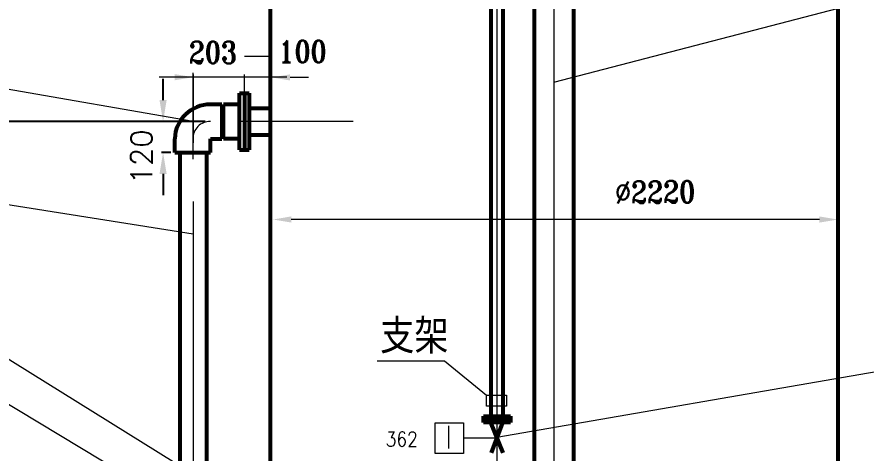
# Model space of a CAD drawing. Extents: x -13299 to -11289, y 2095 to 3220.
# Drawn here: x -12869.3 to -12770, y 2368.8 to 2419.8 of the extents above; entities that cross this region are included whole.
import ezdxf

# ---------------------------------------------------------------- set-up
doc = ezdxf.new("R2010")
doc.units = 0
doc.header["$LTSCALE"] = 10
doc.header["$MEASUREMENT"] = 0
doc.layers.get('Defpoints').update_dxf_attribs({"linetype": 'CONTINUOUS'})
for name, color, linetype, lineweight in [('1', 2, 'CONTINUOUS', 13), ('PVC', 5, 'CONTINUOUS', 53), ('管道', 7, 'CONTINUOUS', 53), ('设备', 1, 'CONTINUOUS', 53)]:
    doc.layers.add(name, color=color, linetype=linetype, lineweight=lineweight)
doc.styles.add('HZTXT', font='txt', dxfattribs={"bigfont": 'HZTXT'})
doc.styles.get("Standard").update_dxf_attribs({"font": 'romant.shx', "width": 0.85, "bigfont": 'hztxt1.shx'})
doc.dimstyles.new('副本STANDARD', dxfattribs={"dimtxt": 2.5, "dimasz": 2.5, "dimexe": 0.18, "dimexo": 0.0625, "dimgap": 1, "dimtad": 1, "dimdec": 4, "dimzin": 0, "dimdsep": 46, "dimtxsty": 'HZTXT', "dimcen": 0.09, "dimclrt": 2, "dimadec": 0, "dimazin": 0, "dimtfac": 1, "dimtdec": 4, "dimtofl": 0, "dimtmove": 2, "dimatfit": 3, "dimfxl": 0, "dimtolj": 1, "dimtzin": 0, "dimarcsym": 0})

# ---------------------------------------------------------------- blocks, each defined once
blk = doc.blocks.new('*D184')
at = {"layer": '1', "color": 0, "lineweight": -2}
for p, q in [((-12847.289, 2407.571), (-12879.971, 2407.571)), ((-12879.791, 2310.092), (-12879.791, 2405.071)), ((-12872.882, 2307.592), (-12879.971, 2307.592))]:
    blk.add_line(p, q, dxfattribs=at)
at = {"layer": '1', "color": 0}
for points in [[(-12880.207, 2405.071), (-12879.374, 2405.071), (-12879.791, 2407.571)], [(-12880.207, 2310.092), (-12879.374, 2310.092), (-12879.791, 2307.592)]]:
    blk.add_solid(points, dxfattribs=at)
at = {"layer": 'Defpoints', "color": 0}
for p in [(-12879.791, 2407.571), (-12847.226, 2407.571), (-12872.82, 2307.592)]:
    blk.add_point(p, dxfattribs=at)
at = {"layer": '1', "color": 2, "insert": (-12882.041, 2347.194), "char_height": 2.5, "attachment_point": 5, "rotation": 90, "style": 'HZTXT'}
blk.add_mtext('\\A1;3250', dxfattribs=at)
blk = doc.blocks.new('*D192')
at = {"layer": '1', "color": 0, "lineweight": -2}
for p, q in [((-12852.189, 2410.071), (-12852.189, 2412.571)), ((-12852.251, 2407.571), (-12852.369, 2407.571)), ((-12851.285, 2403.957), (-12852.369, 2403.957)), ((-12852.189, 2401.457), (-12852.189, 2398.957))]:
    blk.add_line(p, q, dxfattribs=at)
at = {"layer": '1', "color": 0}
for points in [[(-12852.605, 2410.071), (-12851.772, 2410.071), (-12852.189, 2407.571)], [(-12852.605, 2401.457), (-12851.772, 2401.457), (-12852.189, 2403.957)]]:
    blk.add_solid(points, dxfattribs=at)
at = {"layer": 'Defpoints', "color": 0}
for p in [(-12852.189, 2407.571), (-12852.189, 2407.571), (-12851.223, 2403.957)]:
    blk.add_point(p, dxfattribs=at)
at = {"layer": '1', "color": 2, "insert": (-12854.7, 2403.443), "char_height": 2.5, "attachment_point": 5, "rotation": 90, "style": 'HZTXT'}
blk.add_mtext('\\A1;120', dxfattribs=at)

msp = doc.modelspace()

# ---------------------------------------------------------------- linework, layer by layer
at = {"layer": '1'}
for p, q in [((-12806.51366, 2497.9762), (-12806.51366, 2356.07978)), ((-12813.17797, 2482.84777), (-12813.17797, 2302.26584)), ((-12806.51366, 2412.1753), (-12760.4145, 2424.19106)), ((-12839.68813, 2415.17265), (-12842.68763, 2415.17265)), ((-12848.68625, 2407.57071), (-12885.49759, 2414.0025)), ((-12848.68625, 2403.18451), (-12848.68625, 2413.2467)), ((-12848.68625, 2413.08662), (-12848.68625, 2405.08446)), ((-12842.68763, 2408.97592), (-12842.68763, 2413.08662)), ((-12837.71757, 2412.75482), (-12852.65337, 2412.75482)), ((-12837.33979, 2412.74101), (-12835.19729, 2412.74101)), ((-12829.98594, 2407.57071), (-12843.08283, 2407.57071)), ((-12848.68625, 2394.41904), (-12885.49759, 2400.22985)), ((-12848.68625, 2398.2225), (-12848.68625, 2296.0355)), ((-12775.48276, 2396.1176), (-12837.21506, 2396.1176)), ((-12832.39197, 2356.2119), (-12885.49759, 2389.26466)), ((-12836.37195, 2354.14941), (-12885.49759, 2383.63281)), ((-12827.16703, 2379.59345), (-12819.30814, 2379.59345)), ((-12819.30814, 2379.59345), (-12814.40702, 2375.58964)), ((-12759.86077, 2379.89832), (-12813.17797, 2370.62688)), ((-12814.40702, 2375.58964), (-12812.05958, 2375.58964)), ((-12814.40702, 2374.29961), (-12814.40702, 2375.58964)), ((-12812.05958, 2375.58964), (-12812.05958, 2374.29961)), ((-12812.0603, 2374.29961), (-12814.40702, 2374.29961)), ((-12818.80558, 2369.36588), (-12818.80558, 2371.99663)), ((-12813.17797, 2370.56269), (-12817.06649, 2370.56269))]:
    msp.add_line(p, q, dxfattribs=at)
msp.add_lwpolyline([(-12820.39948, 2368.76668), (-12820.39948, 2372.3587), (-12817.06649, 2372.3587), (-12817.06649, 2368.76668)], close=True, dxfattribs=at)
msp.add_arc((-12846.73269, 2405.61671), 1.95513, 88.0428863, 182.2999224, dxfattribs=at)
for points in [[(-12850.82875, 2413.11191), (-12850.82875, 2412.39774), (-12848.68625, 2412.75482)], [(-12837.33979, 2413.08811), (-12837.33979, 2412.37395), (-12839.48229, 2412.73103)], [(-12837.21281, 2395.76463), (-12837.21296, 2396.47915), (-12839.35646, 2396.12142)], [(-12775.48284, 2396.47632), (-12775.48268, 2395.76179), (-12773.33919, 2396.11952)]]:
    msp.add_solid(points, dxfattribs=at)
at = {"layer": 'PVC'}
for p, q in [((-12843.25753, 2404.2711), (-12843.25753, 2410.87031)), ((-12843.25753, 2410.87031), (-12842.68763, 2410.87031)), ((-12845.32747, 2409.57662), (-12846.69547, 2409.57631)), ((-12845.32747, 2409.57662), (-12845.32747, 2405.53874)), ((-12845.14365, 2409.11659), (-12845.32747, 2409.11659)), ((-12845.14365, 2405.53825), (-12845.14365, 2409.57664)), ((-12843.25753, 2409.57664), (-12845.14365, 2409.57664)), ((-12845.14365, 2409.11659), (-12845.14365, 2409.11659)), ((-12850.83336, 2403.95691), (-12850.83336, 2405.54729)), ((-12846.66592, 2405.54611), (-12846.66592, 2405.54611)), ((-12846.66592, 2403.95691), (-12846.66592, 2405.53874)), ((-12846.66592, 2405.53874), (-12845.32747, 2405.53874)), ((-12845.32747, 2406.02651), (-12845.14365, 2406.02651)), ((-12843.25753, 2405.53825), (-12845.14365, 2405.53825)), ((-12843.25753, 2404.2711), (-12842.68763, 2404.2711)), ((-12850.83336, 2403.95691), (-12846.66592, 2403.95691)), ((-12850.22231, 2403.95691), (-12850.22231, 2356.76748)), ((-12847.13223, 2403.95691), (-12847.13223, 2356.55851)), ((-12847.13223, 2398.77986), (-12847.13223, 2325.45442))]:
    msp.add_line(p, q, dxfattribs=at)
msp.add_arc((-12846.63401, 2405.37383), 4.20293, 90.4350531, 177.6345698, dxfattribs=at)
at = {"layer": '管道'}
for p, q in [((-12813.88411, 2480.80654), (-12813.88411, 2373.11054)), ((-12812.49568, 2480.80654), (-12812.49568, 2373.13835)), ((-12808.80772, 2480.1615), (-12808.80772, 2356.41502)), ((-12804.21893, 2480.1615), (-12804.21893, 2356.17751)), ((-12842.68763, 2410.87031), (-12842.68763, 2404.2711)), ((-12842.68763, 2410.87031), (-12842.11772, 2410.87031)), ((-12842.11772, 2410.87031), (-12842.11772, 2404.2711)), ((-12842.11772, 2409.12609), (-12839.68813, 2409.12609)), ((-12842.11772, 2406.036), (-12839.68813, 2406.036)), ((-12842.68763, 2404.2711), (-12842.11772, 2404.2711)), ((-12814.75482, 2372.75373), (-12811.60507, 2372.75373)), ((-12814.75029, 2373.11251), (-12811.60507, 2373.11251)), ((-12814.75029, 2372.373), (-12814.75029, 2373.11251)), ((-12811.60507, 2372.373), (-12814.75029, 2372.373)), ((-12813.91324, 2372.38016), (-12812.47584, 2368.82712)), ((-12812.52628, 2372.38016), (-12813.83758, 2368.85232)), ((-12811.60507, 2373.11251), (-12811.60507, 2372.373))]:
    msp.add_line(p, q, dxfattribs=at)
at = {"layer": '设备'}
for p, q in [((-12839.68813, 2453.78249), (-12839.68813, 2350.22381)), ((-12773.33919, 2453.78249), (-12773.33919, 2350.22381))]:
    msp.add_line(p, q, dxfattribs=at)

# ---------------------------------------------------------------- texts
at = {"layer": '1', "width": 0.85}
msp.add_text('203', height=2.571, dxfattribs=at).set_placement((-12849.18007, 2414.37212))
msp.add_text('∅2220', height=2.571, rotation=0.5889795, dxfattribs=at).set_placement((-12799.35929, 2397.99286))
at = {"layer": '1', "style": 'HZTXT'}
msp.add_text('支架', height=4, dxfattribs=at).set_placement((-12826.82764, 2380.45638))
at = {"layer": '1', "attachment_point": 5}
for s, insert, char_height in [('100', (-12835.89239, 2415.74762), 2.571), ('362', (-12824.30223, 2370.44142), 1.714)]:
    msp.add_mtext(s, dxfattribs=dict(at, insert=insert, char_height=char_height))

# ---------------------------------------------------------------- dimensions: what is measured, and where the dimension line sits
at = {"layer": '1'}
for base, p1, p2, text, picture, middle in [((-12852.18874, 2407.57071), (-12851.22285, 2403.95691), (-12852.18874, 2407.57071), '120', '*D192', (-12854.69975, 2403.44277)), ((-12879.7906, 2407.57071), (-12872.81974, 2307.59245), (-12847.22647, 2407.57071), '3250', '*D184', (-12882.0406, 2347.19366))]:
    dim = msp.add_linear_dim(base=base, p1=p1, p2=p2, angle=90, text=text, dimstyle='副本STANDARD', dxfattribs=at)
    dim.commit()
    dim.dimension.update_dxf_attribs({"geometry": picture, "text_midpoint": middle, "dimtype": 160})

doc.saveas('drawing.dxf')
